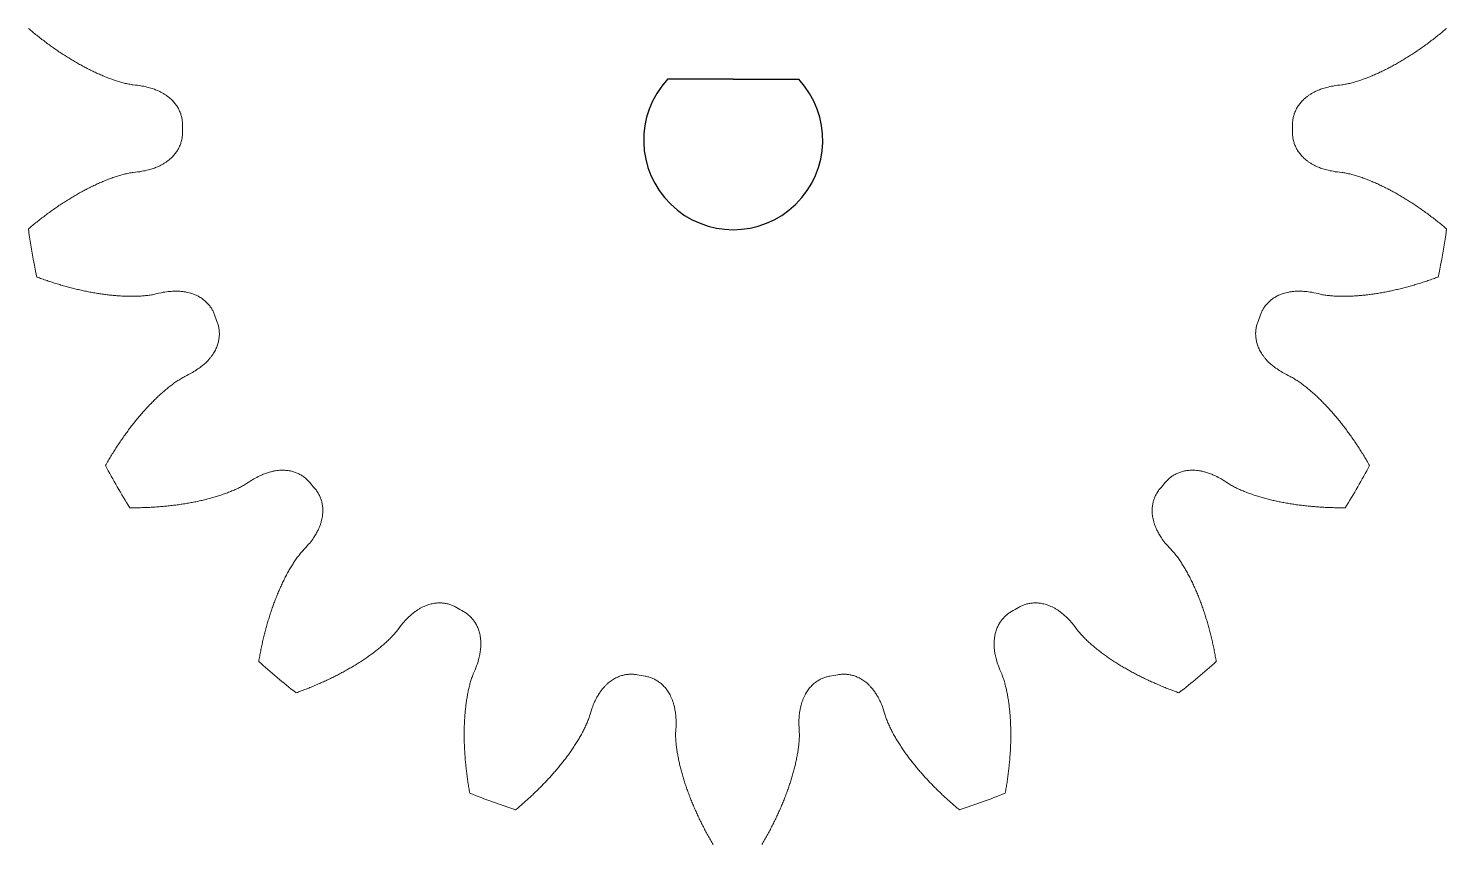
# Model space of a CAD drawing. Header units: millimetres. Extents: x -258 to 255, y -29 to 158.
# Drawn here: x 43.15 to 82.75, y 35.43 to 58.22 of the extents above; entities that cross this region are included whole.
import ezdxf

# ---------------------------------------------------------------- set-up
doc = ezdxf.new("R2010")
doc.units = ezdxf.units.MM
doc.linetypes.add('K5LT_BASIC', pattern=[0])
doc.layers.get('0').update_dxf_attribs({"lineweight": 25, "true_color": 0xffffff})
doc.layers.add('Системный слой', color=7, linetype='Continuous', true_color=0xffffff)

msp = doc.modelspace()

# ---------------------------------------------------------------- linework, layer by layer
for q in [(60.999, 56.797), (64.665, 56.797)]:
    msp.add_line((62.832, 56.797), q)
msp.add_arc((62.832, 55.097), 2.5, 137.1564, 42.8436)
at = {"layer": 'Системный слой', "color": 0, "linetype": 'K5LT_BASIC', "lineweight": 9}
for radius, start, end in [(15.5, 179.5903, 180.4097), (15.5, 359.5903, 0.4097), (20, 188.0472, 191.9528), (20, 348.0472, 351.9528), (15.5, 199.5903, 200.4097), (15.5, 339.5903, 340.4097), (20, 208.0472, 211.9528), (20, 328.0472, 331.9528), (15.5, 219.5903, 220.4097), (15.5, 319.5903, 320.4097), (15.5, 239.5903, 240.4097), (15.5, 299.5903, 300.4097), (20, 228.0472, 231.9528), (20, 308.0472, 311.9528), (15.5, 259.5903, 260.4097), (15.5, 279.5903, 280.4097), (20, 248.0472, 251.9528), (20, 288.0472, 291.9528)]:
    msp.add_arc((62.952, 55.417), radius, start, end, dxfattribs=at)
for points in [[(46.079, 56.641), (46.036, 56.646), (45.994, 56.653), (45.951, 56.661), (45.909, 56.669), (45.867, 56.679), (45.825, 56.69), (45.782, 56.7), (45.74, 56.712), (45.699, 56.724), (45.656, 56.737), (45.614, 56.75), (45.573, 56.764), (45.531, 56.778), (45.489, 56.793), (45.447, 56.808), (45.405, 56.823), (45.364, 56.839), (45.322, 56.856), (45.281, 56.872), (45.239, 56.889), (45.198, 56.907), (45.156, 56.925), (45.115, 56.943), (45.073, 56.962), (45.032, 56.981), (44.991, 57), (44.95, 57.02), (44.908, 57.04), (44.867, 57.06), (44.826, 57.081), (44.785, 57.102), (44.744, 57.123), (44.703, 57.145), (44.662, 57.167), (44.621, 57.189), (44.58, 57.212), (44.54, 57.235), (44.499, 57.258), (44.458, 57.282), (44.418, 57.305), (44.377, 57.329), (44.337, 57.354), (44.296, 57.379), (44.256, 57.404), (44.215, 57.429), (44.175, 57.455), (44.135, 57.481), (44.095, 57.507), (44.054, 57.533), (44.014, 57.56), (43.974, 57.587), (43.934, 57.614), (43.894, 57.642), (43.855, 57.67), (43.815, 57.698), (43.775, 57.726), (43.736, 57.755), (43.696, 57.784), (43.656, 57.813), (43.617, 57.843), (43.577, 57.873), (43.538, 57.903), (43.499, 57.933), (43.46, 57.963), (43.421, 57.994), (43.382, 58.025), (43.342, 58.057), (43.304, 58.088), (43.265, 58.12), (43.226, 58.152), (43.187, 58.185), (43.149, 58.217)], [(79.825, 56.641), (79.867, 56.646), (79.91, 56.653), (79.952, 56.661), (79.995, 56.669), (80.037, 56.679), (80.079, 56.69), (80.121, 56.7), (80.163, 56.712), (80.205, 56.724), (80.247, 56.737), (80.289, 56.75), (80.331, 56.764), (80.373, 56.778), (80.415, 56.793), (80.456, 56.808), (80.498, 56.823), (80.54, 56.839), (80.581, 56.856), (80.623, 56.872), (80.664, 56.889), (80.706, 56.907), (80.747, 56.925), (80.789, 56.943), (80.83, 56.962), (80.871, 56.981), (80.913, 57), (80.954, 57.02), (80.995, 57.04), (81.036, 57.06), (81.077, 57.081), (81.119, 57.102), (81.16, 57.123), (81.2, 57.145), (81.241, 57.167), (81.282, 57.189), (81.323, 57.212), (81.364, 57.235), (81.405, 57.258), (81.445, 57.282), (81.486, 57.305), (81.526, 57.329), (81.567, 57.354), (81.607, 57.379), (81.648, 57.404), (81.688, 57.429), (81.728, 57.455), (81.769, 57.481), (81.809, 57.507), (81.849, 57.533), (81.889, 57.56), (81.929, 57.587), (81.969, 57.614), (82.009, 57.642), (82.049, 57.67), (82.089, 57.698), (82.128, 57.726), (82.168, 57.755), (82.208, 57.784), (82.247, 57.813), (82.286, 57.843), (82.326, 57.873), (82.365, 57.903), (82.404, 57.933), (82.444, 57.963), (82.483, 57.994), (82.522, 58.025), (82.561, 58.057), (82.6, 58.088), (82.639, 58.12), (82.678, 58.152), (82.716, 58.185), (82.755, 58.217)], [(46.079, 56.641), (46.16, 56.634), (46.24, 56.623), (46.32, 56.608), (46.38, 56.597), (46.44, 56.585), (46.499, 56.569), (46.546, 56.556), (46.592, 56.542), (46.638, 56.527), (46.676, 56.513), (46.714, 56.499), (46.751, 56.483), (46.783, 56.469), (46.814, 56.455), (46.845, 56.439), (46.872, 56.425), (46.899, 56.411), (46.925, 56.395), (46.949, 56.381), (46.972, 56.366), (46.995, 56.351), (47.016, 56.336), (47.037, 56.321), (47.057, 56.306), (47.075, 56.291), (47.093, 56.276), (47.111, 56.261), (47.128, 56.246), (47.144, 56.231), (47.16, 56.215), (47.175, 56.2), (47.189, 56.185), (47.204, 56.169), (47.217, 56.154), (47.23, 56.139), (47.243, 56.123), (47.255, 56.107), (47.267, 56.092), (47.278, 56.076), (47.289, 56.06), (47.3, 56.044), (47.31, 56.028), (47.319, 56.012), (47.329, 55.996), (47.338, 55.98), (47.346, 55.964), (47.355, 55.947), (47.363, 55.931), (47.37, 55.915), (47.377, 55.898), (47.384, 55.882), (47.391, 55.865), (47.397, 55.849), (47.403, 55.832), (47.408, 55.816), (47.413, 55.799), (47.418, 55.782), (47.423, 55.765), (47.427, 55.749), (47.431, 55.732), (47.434, 55.715), (47.438, 55.698), (47.44, 55.681), (47.443, 55.664), (47.445, 55.647), (47.447, 55.63), (47.449, 55.613), (47.45, 55.596), (47.451, 55.579), (47.452, 55.562), (47.452, 55.545), (47.452, 55.528)], [(79.825, 56.641), (79.744, 56.634), (79.663, 56.623), (79.584, 56.608), (79.524, 56.597), (79.464, 56.585), (79.405, 56.569), (79.358, 56.556), (79.311, 56.542), (79.265, 56.527), (79.227, 56.513), (79.189, 56.499), (79.152, 56.483), (79.121, 56.469), (79.089, 56.455), (79.058, 56.439), (79.031, 56.425), (79.004, 56.411), (78.978, 56.395), (78.954, 56.381), (78.931, 56.366), (78.908, 56.351), (78.887, 56.336), (78.867, 56.321), (78.847, 56.306), (78.828, 56.291), (78.81, 56.276), (78.792, 56.261), (78.776, 56.246), (78.759, 56.231), (78.744, 56.215), (78.729, 56.2), (78.714, 56.185), (78.7, 56.169), (78.686, 56.154), (78.673, 56.139), (78.661, 56.123), (78.648, 56.107), (78.637, 56.092), (78.625, 56.076), (78.614, 56.06), (78.604, 56.044), (78.594, 56.028), (78.584, 56.012), (78.575, 55.996), (78.566, 55.98), (78.557, 55.964), (78.549, 55.947), (78.541, 55.931), (78.533, 55.915), (78.526, 55.898), (78.519, 55.882), (78.513, 55.865), (78.506, 55.849), (78.501, 55.832), (78.495, 55.816), (78.49, 55.799), (78.485, 55.782), (78.481, 55.765), (78.476, 55.749), (78.473, 55.732), (78.469, 55.715), (78.466, 55.698), (78.463, 55.681), (78.46, 55.664), (78.458, 55.647), (78.456, 55.63), (78.455, 55.613), (78.453, 55.596), (78.452, 55.579), (78.452, 55.562), (78.451, 55.545), (78.451, 55.528)], [(46.079, 54.194), (46.16, 54.201), (46.24, 54.212), (46.32, 54.227), (46.38, 54.238), (46.44, 54.25), (46.499, 54.266), (46.546, 54.279), (46.592, 54.292), (46.638, 54.308), (46.676, 54.322), (46.714, 54.336), (46.751, 54.352), (46.783, 54.365), (46.814, 54.38), (46.845, 54.396), (46.872, 54.41), (46.899, 54.424), (46.925, 54.44), (46.949, 54.454), (46.972, 54.469), (46.995, 54.484), (47.016, 54.499), (47.037, 54.513), (47.057, 54.529), (47.075, 54.543), (47.093, 54.559), (47.111, 54.574), (47.128, 54.589), (47.144, 54.604), (47.16, 54.62), (47.175, 54.635), (47.189, 54.65), (47.204, 54.666), (47.217, 54.681), (47.23, 54.696), (47.243, 54.712), (47.255, 54.728), (47.267, 54.743), (47.278, 54.759), (47.289, 54.775), (47.3, 54.791), (47.31, 54.807), (47.319, 54.823), (47.329, 54.839), (47.338, 54.855), (47.346, 54.871), (47.355, 54.888), (47.363, 54.904), (47.37, 54.92), (47.377, 54.937), (47.384, 54.953), (47.391, 54.97), (47.397, 54.986), (47.403, 55.003), (47.408, 55.019), (47.413, 55.036), (47.418, 55.053), (47.423, 55.07), (47.427, 55.086), (47.431, 55.103), (47.434, 55.12), (47.438, 55.137), (47.44, 55.154), (47.443, 55.171), (47.445, 55.188), (47.447, 55.205), (47.449, 55.222), (47.45, 55.239), (47.451, 55.256), (47.452, 55.273), (47.452, 55.29), (47.452, 55.307)], [(79.825, 54.194), (79.744, 54.201), (79.663, 54.212), (79.584, 54.227), (79.524, 54.238), (79.464, 54.25), (79.405, 54.266), (79.358, 54.279), (79.311, 54.292), (79.265, 54.308), (79.227, 54.322), (79.189, 54.336), (79.152, 54.352), (79.121, 54.365), (79.089, 54.38), (79.058, 54.396), (79.031, 54.41), (79.004, 54.424), (78.978, 54.44), (78.954, 54.454), (78.931, 54.469), (78.908, 54.484), (78.887, 54.499), (78.867, 54.513), (78.847, 54.529), (78.828, 54.543), (78.81, 54.559), (78.792, 54.574), (78.776, 54.589), (78.759, 54.604), (78.744, 54.62), (78.729, 54.635), (78.714, 54.65), (78.7, 54.666), (78.686, 54.681), (78.673, 54.696), (78.661, 54.712), (78.648, 54.728), (78.637, 54.743), (78.625, 54.759), (78.614, 54.775), (78.604, 54.791), (78.594, 54.807), (78.584, 54.823), (78.575, 54.839), (78.566, 54.855), (78.557, 54.871), (78.549, 54.888), (78.541, 54.904), (78.533, 54.92), (78.526, 54.937), (78.519, 54.953), (78.513, 54.97), (78.506, 54.986), (78.501, 55.003), (78.495, 55.019), (78.49, 55.036), (78.485, 55.053), (78.481, 55.07), (78.476, 55.086), (78.473, 55.103), (78.469, 55.12), (78.466, 55.137), (78.463, 55.154), (78.46, 55.171), (78.458, 55.188), (78.456, 55.205), (78.455, 55.222), (78.453, 55.239), (78.452, 55.256), (78.452, 55.273), (78.451, 55.29), (78.451, 55.307)], [(46.079, 54.194), (46.036, 54.189), (45.994, 54.182), (45.951, 54.174), (45.909, 54.166), (45.867, 54.156), (45.825, 54.145), (45.782, 54.135), (45.74, 54.123), (45.699, 54.111), (45.656, 54.098), (45.614, 54.085), (45.573, 54.071), (45.531, 54.057), (45.489, 54.042), (45.447, 54.027), (45.405, 54.012), (45.364, 53.996), (45.322, 53.979), (45.281, 53.963), (45.239, 53.946), (45.198, 53.928), (45.156, 53.91), (45.115, 53.892), (45.073, 53.873), (45.032, 53.854), (44.991, 53.835), (44.95, 53.815), (44.908, 53.795), (44.867, 53.775), (44.826, 53.754), (44.785, 53.733), (44.744, 53.712), (44.703, 53.69), (44.662, 53.668), (44.621, 53.646), (44.58, 53.623), (44.54, 53.6), (44.499, 53.577), (44.458, 53.553), (44.418, 53.53), (44.377, 53.505), (44.337, 53.481), (44.296, 53.456), (44.256, 53.431), (44.215, 53.406), (44.175, 53.38), (44.135, 53.354), (44.095, 53.328), (44.054, 53.302), (44.014, 53.275), (43.974, 53.248), (43.934, 53.221), (43.894, 53.193), (43.855, 53.165), (43.815, 53.137), (43.775, 53.108), (43.736, 53.08), (43.696, 53.051), (43.656, 53.022), (43.617, 52.992), (43.577, 52.962), (43.538, 52.932), (43.499, 52.902), (43.46, 52.871), (43.421, 52.841), (43.382, 52.81), (43.342, 52.778), (43.304, 52.747), (43.265, 52.715), (43.226, 52.683), (43.187, 52.65), (43.149, 52.618)], [(79.825, 54.194), (79.867, 54.189), (79.91, 54.182), (79.952, 54.174), (79.995, 54.166), (80.037, 54.156), (80.079, 54.145), (80.121, 54.135), (80.163, 54.123), (80.205, 54.111), (80.247, 54.098), (80.289, 54.085), (80.331, 54.071), (80.373, 54.057), (80.415, 54.042), (80.456, 54.027), (80.498, 54.012), (80.54, 53.996), (80.581, 53.979), (80.623, 53.963), (80.664, 53.946), (80.706, 53.928), (80.747, 53.91), (80.789, 53.892), (80.83, 53.873), (80.871, 53.854), (80.913, 53.835), (80.954, 53.815), (80.995, 53.795), (81.036, 53.775), (81.077, 53.754), (81.119, 53.733), (81.16, 53.712), (81.2, 53.69), (81.241, 53.668), (81.282, 53.646), (81.323, 53.623), (81.364, 53.6), (81.405, 53.577), (81.445, 53.553), (81.486, 53.53), (81.526, 53.505), (81.567, 53.481), (81.607, 53.456), (81.648, 53.431), (81.688, 53.406), (81.728, 53.38), (81.769, 53.354), (81.809, 53.328), (81.849, 53.302), (81.889, 53.275), (81.929, 53.248), (81.969, 53.221), (82.009, 53.193), (82.049, 53.165), (82.089, 53.137), (82.128, 53.108), (82.168, 53.08), (82.208, 53.051), (82.247, 53.022), (82.286, 52.992), (82.326, 52.962), (82.365, 52.932), (82.404, 52.902), (82.444, 52.871), (82.483, 52.841), (82.522, 52.81), (82.561, 52.778), (82.6, 52.747), (82.639, 52.715), (82.678, 52.683), (82.716, 52.65), (82.755, 52.618)], [(46.678, 50.796), (46.636, 50.786), (46.594, 50.778), (46.551, 50.771), (46.509, 50.765), (46.466, 50.76), (46.422, 50.755), (46.379, 50.751), (46.336, 50.747), (46.292, 50.745), (46.248, 50.742), (46.204, 50.74), (46.16, 50.739), (46.116, 50.738), (46.072, 50.737), (46.027, 50.737), (45.983, 50.737), (45.938, 50.738), (45.894, 50.739), (45.849, 50.741), (45.804, 50.743), (45.759, 50.745), (45.714, 50.747), (45.669, 50.75), (45.623, 50.754), (45.578, 50.757), (45.533, 50.761), (45.487, 50.766), (45.442, 50.771), (45.396, 50.776), (45.35, 50.781), (45.304, 50.787), (45.259, 50.793), (45.213, 50.799), (45.167, 50.806), (45.121, 50.813), (45.075, 50.82), (45.028, 50.828), (44.982, 50.836), (44.936, 50.844), (44.89, 50.852), (44.843, 50.861), (44.797, 50.87), (44.75, 50.88), (44.704, 50.889), (44.657, 50.9), (44.611, 50.91), (44.564, 50.92), (44.517, 50.931), (44.47, 50.942), (44.424, 50.954), (44.377, 50.966), (44.33, 50.978), (44.283, 50.99), (44.236, 51.003), (44.189, 51.015), (44.142, 51.028), (44.095, 51.042), (44.048, 51.055), (44.001, 51.069), (43.954, 51.084), (43.906, 51.098), (43.859, 51.113), (43.812, 51.128), (43.764, 51.143), (43.717, 51.159), (43.67, 51.175), (43.622, 51.191), (43.575, 51.207), (43.528, 51.224), (43.48, 51.241), (43.433, 51.258), (43.385, 51.275)], [(79.225, 50.796), (79.267, 50.786), (79.31, 50.778), (79.352, 50.771), (79.395, 50.765), (79.438, 50.76), (79.481, 50.755), (79.524, 50.751), (79.568, 50.747), (79.611, 50.745), (79.655, 50.742), (79.699, 50.74), (79.743, 50.739), (79.787, 50.738), (79.832, 50.737), (79.876, 50.737), (79.921, 50.737), (79.965, 50.738), (80.01, 50.739), (80.055, 50.741), (80.1, 50.743), (80.144, 50.745), (80.19, 50.747), (80.235, 50.75), (80.28, 50.754), (80.325, 50.757), (80.371, 50.761), (80.416, 50.766), (80.462, 50.771), (80.508, 50.776), (80.553, 50.781), (80.599, 50.787), (80.645, 50.793), (80.691, 50.799), (80.737, 50.806), (80.783, 50.813), (80.829, 50.82), (80.875, 50.828), (80.921, 50.836), (80.967, 50.844), (81.014, 50.852), (81.06, 50.861), (81.106, 50.87), (81.153, 50.88), (81.2, 50.889), (81.246, 50.9), (81.293, 50.91), (81.34, 50.92), (81.386, 50.931), (81.433, 50.942), (81.48, 50.954), (81.527, 50.966), (81.574, 50.978), (81.621, 50.99), (81.667, 51.003), (81.714, 51.015), (81.762, 51.028), (81.808, 51.042), (81.856, 51.055), (81.903, 51.069), (81.95, 51.084), (81.997, 51.098), (82.044, 51.113), (82.092, 51.128), (82.139, 51.143), (82.186, 51.159), (82.234, 51.175), (82.281, 51.191), (82.328, 51.207), (82.376, 51.224), (82.423, 51.241), (82.471, 51.258), (82.518, 51.275)], [(46.678, 50.796), (46.756, 50.817), (46.836, 50.834), (46.915, 50.848), (46.976, 50.858), (47.036, 50.867), (47.097, 50.872), (47.145, 50.876), (47.194, 50.879), (47.243, 50.88), (47.283, 50.881), (47.323, 50.88), (47.364, 50.878), (47.398, 50.876), (47.433, 50.873), (47.467, 50.869), (47.497, 50.865), (47.528, 50.86), (47.558, 50.855), (47.585, 50.85), (47.612, 50.844), (47.638, 50.837), (47.663, 50.831), (47.687, 50.824), (47.711, 50.816), (47.734, 50.809), (47.756, 50.801), (47.778, 50.792), (47.799, 50.784), (47.819, 50.775), (47.839, 50.766), (47.859, 50.757), (47.877, 50.748), (47.896, 50.738), (47.914, 50.728), (47.932, 50.718), (47.949, 50.707), (47.966, 50.697), (47.982, 50.686), (47.998, 50.675), (48.014, 50.664), (48.029, 50.653), (48.044, 50.641), (48.059, 50.63), (48.073, 50.618), (48.087, 50.605), (48.101, 50.593), (48.114, 50.581), (48.127, 50.568), (48.14, 50.556), (48.152, 50.543), (48.164, 50.529), (48.176, 50.516), (48.187, 50.503), (48.199, 50.489), (48.21, 50.475), (48.22, 50.461), (48.23, 50.447), (48.24, 50.433), (48.25, 50.419), (48.259, 50.404), (48.268, 50.39), (48.277, 50.375), (48.286, 50.36), (48.294, 50.345), (48.302, 50.33), (48.309, 50.315), (48.317, 50.299), (48.324, 50.284), (48.331, 50.268), (48.337, 50.252), (48.343, 50.236), (48.349, 50.22)], [(79.225, 50.796), (79.147, 50.817), (79.068, 50.834), (78.988, 50.848), (78.928, 50.858), (78.867, 50.867), (78.806, 50.872), (78.758, 50.876), (78.709, 50.879), (78.661, 50.88), (78.62, 50.881), (78.58, 50.88), (78.54, 50.878), (78.505, 50.876), (78.471, 50.873), (78.436, 50.869), (78.406, 50.865), (78.376, 50.86), (78.346, 50.855), (78.319, 50.85), (78.292, 50.844), (78.265, 50.837), (78.241, 50.831), (78.216, 50.824), (78.192, 50.816), (78.17, 50.809), (78.147, 50.801), (78.125, 50.792), (78.105, 50.784), (78.084, 50.775), (78.064, 50.766), (78.045, 50.757), (78.026, 50.748), (78.007, 50.738), (77.989, 50.728), (77.972, 50.718), (77.954, 50.707), (77.938, 50.697), (77.921, 50.686), (77.905, 50.675), (77.89, 50.664), (77.874, 50.653), (77.859, 50.641), (77.845, 50.63), (77.83, 50.618), (77.816, 50.605), (77.803, 50.593), (77.789, 50.581), (77.776, 50.568), (77.764, 50.556), (77.751, 50.543), (77.739, 50.529), (77.727, 50.516), (77.716, 50.503), (77.705, 50.489), (77.694, 50.475), (77.683, 50.461), (77.673, 50.447), (77.663, 50.433), (77.653, 50.419), (77.644, 50.404), (77.635, 50.39), (77.626, 50.375), (77.618, 50.36), (77.609, 50.345), (77.601, 50.33), (77.594, 50.315), (77.587, 50.299), (77.58, 50.284), (77.573, 50.268), (77.566, 50.252), (77.56, 50.236), (77.554, 50.22)], [(47.515, 48.497), (47.588, 48.531), (47.66, 48.569), (47.73, 48.61), (47.783, 48.641), (47.835, 48.673), (47.885, 48.708), (47.924, 48.736), (47.964, 48.765), (48.001, 48.796), (48.033, 48.821), (48.063, 48.848), (48.093, 48.875), (48.118, 48.899), (48.142, 48.923), (48.166, 48.949), (48.187, 48.971), (48.207, 48.994), (48.226, 49.018), (48.244, 49.039), (48.261, 49.061), (48.277, 49.083), (48.291, 49.104), (48.306, 49.125), (48.319, 49.146), (48.332, 49.166), (48.344, 49.186), (48.355, 49.207), (48.365, 49.227), (48.376, 49.246), (48.385, 49.267), (48.394, 49.286), (48.403, 49.305), (48.41, 49.325), (48.418, 49.344), (48.425, 49.363), (48.431, 49.382), (48.438, 49.401), (48.443, 49.419), (48.448, 49.438), (48.453, 49.457), (48.458, 49.475), (48.462, 49.494), (48.466, 49.512), (48.469, 49.531), (48.472, 49.549), (48.474, 49.567), (48.477, 49.585), (48.478, 49.603), (48.48, 49.621), (48.481, 49.639), (48.482, 49.657), (48.482, 49.674), (48.483, 49.692), (48.482, 49.71), (48.482, 49.727), (48.481, 49.745), (48.48, 49.762), (48.478, 49.779), (48.476, 49.797), (48.474, 49.814), (48.472, 49.831), (48.469, 49.848), (48.466, 49.865), (48.463, 49.881), (48.459, 49.898), (48.455, 49.915), (48.451, 49.931), (48.446, 49.948), (48.441, 49.964), (48.436, 49.98), (48.431, 49.996), (48.425, 50.012)], [(78.389, 48.497), (78.315, 48.531), (78.243, 48.569), (78.173, 48.61), (78.121, 48.641), (78.069, 48.673), (78.019, 48.708), (77.979, 48.736), (77.94, 48.765), (77.902, 48.796), (77.871, 48.821), (77.84, 48.848), (77.811, 48.875), (77.786, 48.899), (77.761, 48.923), (77.737, 48.949), (77.717, 48.971), (77.696, 48.994), (77.677, 49.018), (77.66, 49.039), (77.643, 49.061), (77.627, 49.083), (77.612, 49.104), (77.598, 49.125), (77.584, 49.146), (77.572, 49.166), (77.56, 49.186), (77.549, 49.207), (77.538, 49.227), (77.528, 49.246), (77.518, 49.267), (77.509, 49.286), (77.501, 49.305), (77.493, 49.325), (77.485, 49.344), (77.478, 49.363), (77.472, 49.382), (77.466, 49.401), (77.46, 49.419), (77.455, 49.438), (77.45, 49.457), (77.446, 49.475), (77.442, 49.494), (77.438, 49.512), (77.435, 49.531), (77.432, 49.549), (77.429, 49.567), (77.427, 49.585), (77.425, 49.603), (77.423, 49.621), (77.422, 49.639), (77.422, 49.657), (77.421, 49.674), (77.421, 49.692), (77.421, 49.71), (77.422, 49.727), (77.422, 49.745), (77.424, 49.762), (77.425, 49.779), (77.427, 49.797), (77.429, 49.814), (77.431, 49.831), (77.434, 49.848), (77.437, 49.865), (77.441, 49.881), (77.444, 49.898), (77.448, 49.915), (77.453, 49.931), (77.457, 49.948), (77.462, 49.964), (77.467, 49.98), (77.473, 49.996), (77.479, 50.012)], [(47.515, 48.497), (47.476, 48.478), (47.439, 48.457), (47.402, 48.435), (47.365, 48.412), (47.329, 48.389), (47.293, 48.364), (47.257, 48.34), (47.221, 48.314), (47.186, 48.288), (47.151, 48.262), (47.116, 48.235), (47.081, 48.208), (47.047, 48.181), (47.012, 48.153), (46.979, 48.124), (46.944, 48.095), (46.911, 48.066), (46.877, 48.036), (46.844, 48.007), (46.811, 47.976), (46.778, 47.946), (46.745, 47.915), (46.712, 47.883), (46.68, 47.852), (46.647, 47.82), (46.615, 47.787), (46.583, 47.755), (46.551, 47.722), (46.519, 47.689), (46.488, 47.655), (46.457, 47.621), (46.425, 47.587), (46.394, 47.553), (46.363, 47.518), (46.333, 47.483), (46.302, 47.448), (46.271, 47.413), (46.241, 47.377), (46.211, 47.341), (46.181, 47.304), (46.151, 47.268), (46.122, 47.231), (46.092, 47.194), (46.062, 47.157), (46.033, 47.119), (46.004, 47.081), (45.975, 47.043), (45.947, 47.005), (45.918, 46.966), (45.889, 46.927), (45.861, 46.888), (45.833, 46.849), (45.805, 46.809), (45.777, 46.769), (45.749, 46.729), (45.721, 46.689), (45.694, 46.648), (45.667, 46.608), (45.639, 46.567), (45.613, 46.526), (45.586, 46.484), (45.559, 46.442), (45.532, 46.4), (45.506, 46.358), (45.48, 46.316), (45.454, 46.273), (45.428, 46.231), (45.402, 46.188), (45.376, 46.144), (45.351, 46.101), (45.325, 46.057), (45.3, 46.013)], [(78.389, 48.497), (78.427, 48.478), (78.465, 48.457), (78.502, 48.435), (78.539, 48.412), (78.575, 48.389), (78.611, 48.364), (78.647, 48.34), (78.682, 48.314), (78.717, 48.288), (78.753, 48.262), (78.788, 48.235), (78.822, 48.208), (78.857, 48.181), (78.891, 48.153), (78.925, 48.124), (78.959, 48.095), (78.993, 48.066), (79.026, 48.036), (79.06, 48.007), (79.093, 47.976), (79.126, 47.946), (79.159, 47.915), (79.191, 47.883), (79.224, 47.852), (79.256, 47.82), (79.288, 47.787), (79.32, 47.755), (79.352, 47.722), (79.384, 47.689), (79.415, 47.655), (79.447, 47.621), (79.478, 47.587), (79.509, 47.553), (79.54, 47.518), (79.571, 47.483), (79.601, 47.448), (79.632, 47.413), (79.662, 47.377), (79.692, 47.341), (79.722, 47.304), (79.752, 47.268), (79.782, 47.231), (79.812, 47.194), (79.841, 47.157), (79.87, 47.119), (79.899, 47.081), (79.928, 47.043), (79.957, 47.005), (79.986, 46.966), (80.014, 46.927), (80.042, 46.888), (80.071, 46.849), (80.099, 46.809), (80.127, 46.769), (80.155, 46.729), (80.182, 46.689), (80.209, 46.648), (80.237, 46.608), (80.264, 46.567), (80.291, 46.526), (80.318, 46.484), (80.345, 46.442), (80.371, 46.4), (80.397, 46.358), (80.424, 46.316), (80.45, 46.273), (80.476, 46.231), (80.502, 46.188), (80.527, 46.144), (80.553, 46.101), (80.578, 46.057), (80.603, 46.013)], [(49.24, 45.509), (49.307, 45.555), (49.375, 45.599), (49.445, 45.639), (49.498, 45.669), (49.553, 45.698), (49.608, 45.724), (49.652, 45.744), (49.697, 45.764), (49.742, 45.781), (49.78, 45.795), (49.818, 45.808), (49.856, 45.82), (49.889, 45.83), (49.923, 45.839), (49.957, 45.847), (49.986, 45.854), (50.016, 45.86), (50.047, 45.865), (50.074, 45.869), (50.101, 45.873), (50.128, 45.876), (50.154, 45.878), (50.179, 45.88), (50.204, 45.881), (50.228, 45.882), (50.251, 45.882), (50.275, 45.881), (50.297, 45.881), (50.319, 45.88), (50.342, 45.878), (50.363, 45.876), (50.384, 45.874), (50.405, 45.871), (50.425, 45.868), (50.445, 45.864), (50.465, 45.86), (50.484, 45.856), (50.503, 45.852), (50.522, 45.847), (50.54, 45.842), (50.559, 45.836), (50.577, 45.831), (50.595, 45.825), (50.612, 45.818), (50.629, 45.812), (50.646, 45.805), (50.663, 45.798), (50.68, 45.79), (50.696, 45.783), (50.712, 45.775), (50.728, 45.766), (50.743, 45.758), (50.759, 45.749), (50.774, 45.74), (50.789, 45.731), (50.804, 45.722), (50.818, 45.712), (50.832, 45.702), (50.846, 45.692), (50.86, 45.681), (50.874, 45.671), (50.887, 45.66), (50.9, 45.649), (50.913, 45.638), (50.925, 45.626), (50.938, 45.614), (50.95, 45.602), (50.962, 45.59), (50.973, 45.578), (50.985, 45.565), (50.996, 45.553), (51.007, 45.539)], [(76.663, 45.509), (76.597, 45.555), (76.528, 45.599), (76.458, 45.639), (76.405, 45.669), (76.351, 45.698), (76.296, 45.724), (76.252, 45.744), (76.207, 45.764), (76.162, 45.781), (76.124, 45.795), (76.086, 45.808), (76.047, 45.82), (76.014, 45.83), (75.981, 45.839), (75.947, 45.847), (75.917, 45.854), (75.887, 45.86), (75.857, 45.865), (75.83, 45.869), (75.802, 45.873), (75.775, 45.876), (75.75, 45.878), (75.724, 45.88), (75.699, 45.881), (75.676, 45.882), (75.652, 45.882), (75.628, 45.881), (75.606, 45.881), (75.584, 45.88), (75.562, 45.878), (75.541, 45.876), (75.52, 45.874), (75.499, 45.871), (75.479, 45.868), (75.459, 45.864), (75.439, 45.86), (75.419, 45.856), (75.4, 45.852), (75.381, 45.847), (75.363, 45.842), (75.345, 45.836), (75.327, 45.831), (75.309, 45.825), (75.291, 45.818), (75.274, 45.812), (75.257, 45.805), (75.24, 45.798), (75.224, 45.79), (75.207, 45.783), (75.191, 45.775), (75.176, 45.766), (75.16, 45.758), (75.145, 45.749), (75.129, 45.74), (75.115, 45.731), (75.1, 45.722), (75.085, 45.712), (75.071, 45.702), (75.057, 45.692), (75.043, 45.681), (75.03, 45.671), (75.017, 45.66), (75.004, 45.649), (74.991, 45.638), (74.978, 45.626), (74.966, 45.614), (74.953, 45.602), (74.941, 45.59), (74.93, 45.578), (74.918, 45.565), (74.907, 45.553), (74.896, 45.539)], [(49.24, 45.509), (49.204, 45.485), (49.167, 45.463), (49.13, 45.442), (49.092, 45.421), (49.053, 45.402), (49.014, 45.383), (48.975, 45.364), (48.935, 45.346), (48.895, 45.328), (48.855, 45.311), (48.814, 45.294), (48.773, 45.278), (48.732, 45.262), (48.69, 45.246), (48.649, 45.231), (48.607, 45.216), (48.565, 45.201), (48.522, 45.187), (48.48, 45.173), (48.437, 45.16), (48.394, 45.146), (48.351, 45.133), (48.307, 45.121), (48.263, 45.109), (48.22, 45.096), (48.176, 45.085), (48.131, 45.073), (48.087, 45.062), (48.042, 45.051), (47.998, 45.041), (47.952, 45.03), (47.907, 45.02), (47.862, 45.011), (47.817, 45.001), (47.771, 44.992), (47.725, 44.983), (47.679, 44.974), (47.633, 44.966), (47.587, 44.958), (47.54, 44.95), (47.494, 44.943), (47.447, 44.935), (47.4, 44.928), (47.353, 44.921), (47.306, 44.915), (47.258, 44.909), (47.211, 44.903), (47.163, 44.897), (47.116, 44.891), (47.068, 44.886), (47.02, 44.881), (46.971, 44.876), (46.923, 44.872), (46.875, 44.868), (46.826, 44.864), (46.777, 44.86), (46.729, 44.856), (46.68, 44.853), (46.631, 44.85), (46.581, 44.847), (46.532, 44.845), (46.483, 44.842), (46.433, 44.84), (46.383, 44.839), (46.334, 44.837), (46.284, 44.836), (46.234, 44.835), (46.184, 44.834), (46.133, 44.833), (46.083, 44.833), (46.032, 44.833), (45.982, 44.833)], [(50.812, 43.635), (50.87, 43.692), (50.925, 43.752), (50.976, 43.814), (51.015, 43.861), (51.053, 43.91), (51.088, 43.96), (51.116, 43.999), (51.143, 44.04), (51.168, 44.082), (51.188, 44.116), (51.208, 44.152), (51.226, 44.188), (51.242, 44.218), (51.257, 44.25), (51.27, 44.282), (51.282, 44.31), (51.293, 44.338), (51.303, 44.367), (51.312, 44.393), (51.321, 44.419), (51.328, 44.446), (51.335, 44.47), (51.341, 44.495), (51.346, 44.52), (51.351, 44.543), (51.356, 44.566), (51.359, 44.589), (51.363, 44.611), (51.365, 44.633), (51.367, 44.655), (51.369, 44.677), (51.37, 44.698), (51.371, 44.719), (51.372, 44.739), (51.372, 44.759), (51.371, 44.78), (51.371, 44.799), (51.37, 44.819), (51.368, 44.839), (51.366, 44.858), (51.364, 44.877), (51.362, 44.895), (51.359, 44.914), (51.356, 44.932), (51.352, 44.95), (51.348, 44.968), (51.344, 44.986), (51.34, 45.004), (51.335, 45.021), (51.33, 45.038), (51.325, 45.055), (51.319, 45.072), (51.313, 45.089), (51.307, 45.105), (51.301, 45.121), (51.294, 45.138), (51.287, 45.153), (51.279, 45.169), (51.272, 45.185), (51.264, 45.2), (51.256, 45.215), (51.248, 45.23), (51.239, 45.245), (51.23, 45.26), (51.221, 45.274), (51.211, 45.288), (51.202, 45.302), (51.192, 45.316), (51.182, 45.33), (51.171, 45.343), (51.161, 45.357), (51.15, 45.37)], [(75.091, 43.635), (75.033, 43.692), (74.979, 43.752), (74.927, 43.814), (74.888, 43.861), (74.85, 43.91), (74.815, 43.96), (74.788, 43.999), (74.761, 44.04), (74.736, 44.082), (74.715, 44.116), (74.695, 44.152), (74.677, 44.188), (74.662, 44.218), (74.647, 44.25), (74.633, 44.282), (74.621, 44.31), (74.61, 44.338), (74.6, 44.367), (74.591, 44.393), (74.583, 44.419), (74.575, 44.446), (74.568, 44.47), (74.562, 44.495), (74.557, 44.52), (74.552, 44.543), (74.548, 44.566), (74.544, 44.589), (74.541, 44.611), (74.538, 44.633), (74.536, 44.655), (74.534, 44.677), (74.533, 44.698), (74.532, 44.719), (74.532, 44.739), (74.532, 44.759), (74.532, 44.78), (74.533, 44.799), (74.534, 44.819), (74.535, 44.839), (74.537, 44.858), (74.539, 44.877), (74.542, 44.895), (74.545, 44.914), (74.548, 44.932), (74.551, 44.95), (74.555, 44.968), (74.559, 44.986), (74.564, 45.004), (74.568, 45.021), (74.573, 45.038), (74.579, 45.055), (74.584, 45.072), (74.59, 45.089), (74.597, 45.105), (74.603, 45.121), (74.61, 45.138), (74.617, 45.153), (74.624, 45.169), (74.632, 45.185), (74.64, 45.2), (74.647, 45.215), (74.656, 45.23), (74.665, 45.245), (74.673, 45.26), (74.683, 45.274), (74.692, 45.288), (74.702, 45.302), (74.712, 45.316), (74.722, 45.33), (74.732, 45.343), (74.743, 45.357), (74.754, 45.37)], [(76.663, 45.509), (76.7, 45.485), (76.736, 45.463), (76.774, 45.442), (76.812, 45.421), (76.851, 45.402), (76.889, 45.383), (76.929, 45.364), (76.969, 45.346), (77.009, 45.328), (77.049, 45.311), (77.089, 45.294), (77.13, 45.278), (77.171, 45.262), (77.213, 45.246), (77.255, 45.231), (77.297, 45.216), (77.339, 45.201), (77.381, 45.187), (77.424, 45.173), (77.467, 45.16), (77.51, 45.146), (77.553, 45.133), (77.596, 45.121), (77.64, 45.109), (77.684, 45.096), (77.728, 45.085), (77.772, 45.073), (77.817, 45.062), (77.861, 45.051), (77.906, 45.041), (77.951, 45.03), (77.996, 45.02), (78.041, 45.011), (78.087, 45.001), (78.133, 44.992), (78.178, 44.983), (78.224, 44.974), (78.27, 44.966), (78.317, 44.958), (78.363, 44.95), (78.41, 44.943), (78.456, 44.935), (78.503, 44.928), (78.551, 44.921), (78.598, 44.915), (78.645, 44.909), (78.693, 44.903), (78.74, 44.897), (78.788, 44.891), (78.836, 44.886), (78.884, 44.881), (78.932, 44.876), (78.98, 44.872), (79.029, 44.868), (79.077, 44.864), (79.126, 44.86), (79.175, 44.856), (79.224, 44.853), (79.273, 44.85), (79.322, 44.847), (79.371, 44.845), (79.421, 44.842), (79.47, 44.84), (79.52, 44.839), (79.57, 44.837), (79.62, 44.836), (79.67, 44.835), (79.72, 44.834), (79.77, 44.833), (79.82, 44.833), (79.871, 44.833), (79.921, 44.833)], [(50.812, 43.635), (50.783, 43.603), (50.755, 43.571), (50.728, 43.537), (50.701, 43.504), (50.675, 43.469), (50.649, 43.434), (50.624, 43.399), (50.599, 43.362), (50.575, 43.326), (50.551, 43.29), (50.527, 43.252), (50.504, 43.215), (50.481, 43.177), (50.458, 43.139), (50.436, 43.101), (50.414, 43.062), (50.392, 43.023), (50.371, 42.984), (50.35, 42.944), (50.329, 42.904), (50.309, 42.864), (50.288, 42.824), (50.268, 42.783), (50.249, 42.743), (50.229, 42.701), (50.21, 42.66), (50.191, 42.618), (50.172, 42.577), (50.154, 42.535), (50.136, 42.492), (50.118, 42.45), (50.1, 42.407), (50.083, 42.364), (50.065, 42.321), (50.048, 42.278), (50.032, 42.234), (50.015, 42.19), (49.999, 42.146), (49.983, 42.102), (49.967, 42.058), (49.952, 42.013), (49.937, 41.968), (49.921, 41.923), (49.906, 41.878), (49.892, 41.833), (49.877, 41.787), (49.863, 41.742), (49.849, 41.696), (49.836, 41.65), (49.822, 41.603), (49.809, 41.557), (49.796, 41.51), (49.783, 41.464), (49.77, 41.417), (49.758, 41.37), (49.746, 41.322), (49.734, 41.275), (49.722, 41.227), (49.711, 41.179), (49.699, 41.131), (49.688, 41.083), (49.677, 41.035), (49.667, 40.987), (49.656, 40.938), (49.646, 40.889), (49.636, 40.84), (49.627, 40.791), (49.617, 40.742), (49.608, 40.693), (49.599, 40.643), (49.59, 40.593), (49.581, 40.544)], [(75.091, 43.635), (75.12, 43.603), (75.148, 43.571), (75.176, 43.537), (75.203, 43.504), (75.229, 43.469), (75.254, 43.434), (75.28, 43.399), (75.304, 43.362), (75.328, 43.326), (75.353, 43.29), (75.376, 43.252), (75.399, 43.215), (75.422, 43.177), (75.445, 43.139), (75.467, 43.101), (75.489, 43.062), (75.511, 43.023), (75.532, 42.984), (75.554, 42.944), (75.574, 42.904), (75.595, 42.864), (75.615, 42.824), (75.635, 42.783), (75.655, 42.743), (75.674, 42.701), (75.693, 42.66), (75.712, 42.618), (75.731, 42.577), (75.75, 42.535), (75.768, 42.492), (75.786, 42.45), (75.803, 42.407), (75.821, 42.364), (75.838, 42.321), (75.855, 42.278), (75.872, 42.234), (75.888, 42.19), (75.904, 42.146), (75.92, 42.102), (75.936, 42.058), (75.952, 42.013), (75.967, 41.968), (75.982, 41.923), (75.997, 41.878), (76.011, 41.833), (76.026, 41.787), (76.04, 41.742), (76.054, 41.696), (76.068, 41.65), (76.081, 41.603), (76.095, 41.557), (76.108, 41.51), (76.121, 41.464), (76.133, 41.417), (76.146, 41.37), (76.158, 41.322), (76.169, 41.275), (76.181, 41.227), (76.193, 41.179), (76.204, 41.131), (76.215, 41.083), (76.226, 41.035), (76.236, 40.987), (76.247, 40.938), (76.257, 40.889), (76.267, 40.84), (76.277, 40.791), (76.286, 40.742), (76.295, 40.693), (76.305, 40.643), (76.314, 40.593), (76.322, 40.544)], [(53.456, 41.417), (53.502, 41.483), (53.552, 41.547), (53.604, 41.609), (53.644, 41.656), (53.685, 41.701), (53.728, 41.744), (53.762, 41.779), (53.798, 41.812), (53.834, 41.844), (53.865, 41.87), (53.896, 41.896), (53.929, 41.92), (53.956, 41.941), (53.985, 41.961), (54.014, 41.98), (54.039, 41.996), (54.065, 42.012), (54.092, 42.027), (54.116, 42.041), (54.14, 42.053), (54.165, 42.065), (54.188, 42.076), (54.211, 42.087), (54.235, 42.096), (54.257, 42.105), (54.279, 42.113), (54.301, 42.121), (54.322, 42.128), (54.343, 42.134), (54.365, 42.14), (54.385, 42.146), (54.406, 42.151), (54.427, 42.155), (54.446, 42.159), (54.466, 42.163), (54.487, 42.166), (54.506, 42.169), (54.525, 42.171), (54.545, 42.173), (54.564, 42.174), (54.583, 42.176), (54.602, 42.176), (54.621, 42.177), (54.639, 42.177), (54.658, 42.176), (54.676, 42.176), (54.694, 42.175), (54.712, 42.174), (54.73, 42.172), (54.748, 42.17), (54.766, 42.168), (54.783, 42.165), (54.801, 42.162), (54.818, 42.159), (54.835, 42.155), (54.852, 42.152), (54.869, 42.147), (54.886, 42.143), (54.903, 42.138), (54.919, 42.133), (54.935, 42.128), (54.952, 42.122), (54.968, 42.116), (54.984, 42.11), (55, 42.103), (55.015, 42.096), (55.031, 42.09), (55.046, 42.082), (55.061, 42.074), (55.076, 42.067), (55.091, 42.058), (55.106, 42.05)], [(72.447, 41.417), (72.401, 41.483), (72.352, 41.547), (72.299, 41.609), (72.26, 41.656), (72.218, 41.701), (72.175, 41.744), (72.141, 41.779), (72.106, 41.812), (72.069, 41.844), (72.038, 41.87), (72.007, 41.896), (71.975, 41.92), (71.947, 41.941), (71.919, 41.961), (71.89, 41.98), (71.864, 41.996), (71.838, 42.012), (71.811, 42.027), (71.787, 42.041), (71.763, 42.053), (71.738, 42.065), (71.715, 42.076), (71.692, 42.087), (71.669, 42.096), (71.647, 42.105), (71.625, 42.113), (71.602, 42.121), (71.581, 42.128), (71.56, 42.134), (71.539, 42.14), (71.518, 42.146), (71.498, 42.151), (71.477, 42.155), (71.457, 42.159), (71.437, 42.163), (71.417, 42.166), (71.397, 42.169), (71.378, 42.171), (71.358, 42.173), (71.339, 42.174), (71.32, 42.176), (71.301, 42.176), (71.283, 42.177), (71.264, 42.177), (71.246, 42.176), (71.227, 42.176), (71.209, 42.175), (71.191, 42.174), (71.173, 42.172), (71.155, 42.17), (71.138, 42.168), (71.12, 42.165), (71.103, 42.162), (71.085, 42.159), (71.068, 42.155), (71.051, 42.152), (71.034, 42.147), (71.017, 42.143), (71.001, 42.138), (70.984, 42.133), (70.968, 42.128), (70.952, 42.122), (70.936, 42.116), (70.92, 42.11), (70.904, 42.103), (70.888, 42.096), (70.873, 42.09), (70.857, 42.082), (70.842, 42.074), (70.827, 42.067), (70.812, 42.058), (70.797, 42.05)], [(55.574, 40.193), (55.609, 40.267), (55.64, 40.342), (55.667, 40.418), (55.688, 40.476), (55.706, 40.534), (55.722, 40.593), (55.735, 40.64), (55.746, 40.687), (55.755, 40.735), (55.763, 40.775), (55.769, 40.814), (55.774, 40.854), (55.778, 40.889), (55.781, 40.923), (55.783, 40.958), (55.785, 40.988), (55.786, 41.019), (55.785, 41.05), (55.785, 41.077), (55.784, 41.105), (55.782, 41.132), (55.78, 41.157), (55.777, 41.183), (55.774, 41.208), (55.77, 41.231), (55.766, 41.254), (55.762, 41.277), (55.757, 41.299), (55.752, 41.321), (55.747, 41.342), (55.741, 41.363), (55.735, 41.383), (55.729, 41.403), (55.722, 41.423), (55.715, 41.442), (55.708, 41.461), (55.701, 41.479), (55.693, 41.497), (55.685, 41.515), (55.677, 41.532), (55.668, 41.549), (55.659, 41.566), (55.651, 41.582), (55.641, 41.598), (55.632, 41.614), (55.622, 41.63), (55.612, 41.645), (55.602, 41.66), (55.592, 41.675), (55.581, 41.689), (55.57, 41.703), (55.559, 41.717), (55.548, 41.731), (55.536, 41.744), (55.525, 41.757), (55.513, 41.77), (55.501, 41.783), (55.489, 41.795), (55.476, 41.807), (55.463, 41.819), (55.451, 41.83), (55.438, 41.842), (55.424, 41.852), (55.411, 41.863), (55.397, 41.874), (55.384, 41.884), (55.37, 41.894), (55.356, 41.903), (55.342, 41.913), (55.327, 41.922), (55.313, 41.931), (55.298, 41.939)], [(70.329, 40.193), (70.294, 40.267), (70.264, 40.342), (70.236, 40.418), (70.216, 40.476), (70.197, 40.534), (70.181, 40.593), (70.168, 40.64), (70.157, 40.687), (70.148, 40.735), (70.14, 40.775), (70.134, 40.814), (70.129, 40.854), (70.125, 40.889), (70.122, 40.923), (70.12, 40.958), (70.119, 40.988), (70.118, 41.019), (70.118, 41.05), (70.119, 41.077), (70.12, 41.105), (70.122, 41.132), (70.124, 41.157), (70.126, 41.183), (70.13, 41.208), (70.133, 41.231), (70.137, 41.254), (70.142, 41.277), (70.146, 41.299), (70.151, 41.321), (70.157, 41.342), (70.162, 41.363), (70.168, 41.383), (70.175, 41.403), (70.181, 41.423), (70.188, 41.442), (70.195, 41.461), (70.203, 41.479), (70.21, 41.497), (70.219, 41.515), (70.227, 41.532), (70.235, 41.549), (70.244, 41.566), (70.253, 41.582), (70.262, 41.598), (70.272, 41.614), (70.281, 41.63), (70.291, 41.645), (70.302, 41.66), (70.312, 41.675), (70.322, 41.689), (70.333, 41.703), (70.344, 41.717), (70.356, 41.731), (70.367, 41.744), (70.379, 41.757), (70.391, 41.77), (70.403, 41.783), (70.415, 41.795), (70.427, 41.807), (70.44, 41.819), (70.453, 41.83), (70.466, 41.842), (70.479, 41.852), (70.492, 41.863), (70.506, 41.874), (70.52, 41.884), (70.534, 41.894), (70.548, 41.903), (70.562, 41.913), (70.576, 41.922), (70.591, 41.931), (70.606, 41.939)], [(53.456, 41.417), (53.43, 41.382), (53.403, 41.349), (53.375, 41.316), (53.346, 41.284), (53.317, 41.252), (53.286, 41.221), (53.256, 41.19), (53.225, 41.159), (53.193, 41.129), (53.161, 41.099), (53.129, 41.069), (53.096, 41.04), (53.063, 41.011), (53.029, 40.982), (52.995, 40.953), (52.961, 40.925), (52.926, 40.897), (52.892, 40.869), (52.856, 40.841), (52.821, 40.814), (52.785, 40.787), (52.749, 40.76), (52.712, 40.733), (52.675, 40.707), (52.638, 40.68), (52.601, 40.654), (52.563, 40.628), (52.525, 40.602), (52.487, 40.577), (52.448, 40.552), (52.41, 40.527), (52.371, 40.502), (52.331, 40.477), (52.292, 40.453), (52.252, 40.429), (52.212, 40.405), (52.172, 40.381), (52.131, 40.357), (52.091, 40.334), (52.05, 40.31), (52.008, 40.287), (51.967, 40.265), (51.925, 40.242), (51.883, 40.219), (51.841, 40.197), (51.799, 40.175), (51.756, 40.153), (51.714, 40.131), (51.671, 40.11), (51.627, 40.088), (51.584, 40.068), (51.54, 40.046), (51.497, 40.026), (51.453, 40.005), (51.408, 39.985), (51.364, 39.965), (51.319, 39.945), (51.274, 39.925), (51.229, 39.905), (51.184, 39.886), (51.138, 39.866), (51.093, 39.847), (51.047, 39.829), (51.001, 39.81), (50.955, 39.791), (50.908, 39.773), (50.861, 39.755), (50.815, 39.737), (50.768, 39.719), (50.72, 39.702), (50.673, 39.684), (50.626, 39.667)], [(72.447, 41.417), (72.473, 41.382), (72.5, 41.349), (72.529, 41.316), (72.557, 41.284), (72.587, 41.252), (72.617, 41.221), (72.647, 41.19), (72.679, 41.159), (72.71, 41.129), (72.742, 41.099), (72.774, 41.069), (72.807, 41.04), (72.84, 41.011), (72.874, 40.982), (72.908, 40.953), (72.942, 40.925), (72.977, 40.897), (73.012, 40.869), (73.047, 40.841), (73.083, 40.814), (73.119, 40.787), (73.155, 40.76), (73.191, 40.733), (73.228, 40.707), (73.265, 40.68), (73.303, 40.654), (73.34, 40.628), (73.378, 40.602), (73.417, 40.577), (73.455, 40.552), (73.494, 40.527), (73.533, 40.502), (73.572, 40.477), (73.612, 40.453), (73.651, 40.429), (73.691, 40.405), (73.732, 40.381), (73.772, 40.357), (73.813, 40.334), (73.854, 40.31), (73.895, 40.287), (73.936, 40.265), (73.978, 40.242), (74.02, 40.219), (74.062, 40.197), (74.104, 40.175), (74.147, 40.153), (74.19, 40.131), (74.233, 40.11), (74.276, 40.088), (74.319, 40.068), (74.363, 40.046), (74.407, 40.026), (74.451, 40.005), (74.495, 39.985), (74.54, 39.965), (74.584, 39.945), (74.629, 39.925), (74.674, 39.905), (74.719, 39.886), (74.765, 39.866), (74.811, 39.847), (74.857, 39.829), (74.903, 39.81), (74.949, 39.791), (74.995, 39.773), (75.042, 39.755), (75.089, 39.737), (75.136, 39.719), (75.183, 39.702), (75.23, 39.684), (75.278, 39.667)], [(55.574, 40.193), (55.558, 40.154), (55.542, 40.114), (55.528, 40.073), (55.514, 40.032), (55.502, 39.991), (55.49, 39.949), (55.478, 39.907), (55.467, 39.865), (55.457, 39.822), (55.447, 39.78), (55.437, 39.737), (55.428, 39.694), (55.419, 39.65), (55.411, 39.607), (55.404, 39.563), (55.396, 39.519), (55.389, 39.475), (55.383, 39.431), (55.376, 39.386), (55.37, 39.342), (55.365, 39.297), (55.359, 39.252), (55.354, 39.207), (55.35, 39.162), (55.346, 39.117), (55.342, 39.071), (55.338, 39.026), (55.335, 38.98), (55.332, 38.934), (55.329, 38.889), (55.327, 38.842), (55.325, 38.796), (55.323, 38.75), (55.322, 38.703), (55.321, 38.657), (55.32, 38.61), (55.319, 38.563), (55.319, 38.517), (55.319, 38.47), (55.32, 38.422), (55.32, 38.375), (55.321, 38.328), (55.322, 38.281), (55.324, 38.233), (55.326, 38.186), (55.328, 38.138), (55.33, 38.09), (55.333, 38.042), (55.335, 37.994), (55.339, 37.946), (55.342, 37.898), (55.346, 37.849), (55.35, 37.801), (55.354, 37.753), (55.358, 37.704), (55.363, 37.656), (55.368, 37.607), (55.373, 37.558), (55.379, 37.509), (55.385, 37.46), (55.391, 37.411), (55.397, 37.362), (55.404, 37.313), (55.411, 37.264), (55.418, 37.215), (55.425, 37.165), (55.433, 37.116), (55.441, 37.066), (55.449, 37.017), (55.457, 36.967), (55.466, 36.917), (55.475, 36.868)], [(58.817, 39.013), (58.838, 39.092), (58.863, 39.169), (58.891, 39.245), (58.912, 39.302), (58.935, 39.359), (58.961, 39.414), (58.981, 39.458), (59.003, 39.502), (59.027, 39.544), (59.046, 39.579), (59.067, 39.614), (59.089, 39.648), (59.108, 39.677), (59.128, 39.705), (59.149, 39.733), (59.167, 39.757), (59.186, 39.781), (59.206, 39.804), (59.224, 39.825), (59.243, 39.846), (59.262, 39.865), (59.28, 39.883), (59.298, 39.901), (59.317, 39.918), (59.334, 39.934), (59.352, 39.949), (59.37, 39.964), (59.388, 39.978), (59.406, 39.991), (59.424, 40.004), (59.441, 40.016), (59.459, 40.028), (59.477, 40.039), (59.494, 40.05), (59.512, 40.06), (59.529, 40.07), (59.547, 40.079), (59.564, 40.088), (59.582, 40.096), (59.599, 40.104), (59.617, 40.112), (59.634, 40.119), (59.652, 40.126), (59.669, 40.132), (59.687, 40.138), (59.704, 40.144), (59.721, 40.149), (59.739, 40.154), (59.756, 40.159), (59.774, 40.163), (59.791, 40.167), (59.809, 40.171), (59.826, 40.174), (59.843, 40.177), (59.861, 40.179), (59.878, 40.181), (59.895, 40.183), (59.913, 40.185), (59.93, 40.186), (59.947, 40.187), (59.964, 40.188), (59.981, 40.188), (59.999, 40.188), (60.016, 40.187), (60.033, 40.187), (60.05, 40.185), (60.067, 40.184), (60.084, 40.183), (60.101, 40.18), (60.118, 40.178), (60.134, 40.176), (60.151, 40.173)], [(61.226, 38.588), (61.234, 38.669), (61.237, 38.75), (61.236, 38.831), (61.236, 38.892), (61.234, 38.954), (61.229, 39.014), (61.224, 39.063), (61.219, 39.111), (61.211, 39.159), (61.205, 39.199), (61.197, 39.239), (61.188, 39.278), (61.18, 39.312), (61.171, 39.345), (61.161, 39.378), (61.152, 39.407), (61.142, 39.436), (61.132, 39.465), (61.122, 39.491), (61.111, 39.516), (61.1, 39.541), (61.089, 39.564), (61.078, 39.587), (61.067, 39.61), (61.055, 39.63), (61.044, 39.651), (61.032, 39.671), (61.02, 39.69), (61.008, 39.709), (60.995, 39.727), (60.983, 39.744), (60.971, 39.761), (60.957, 39.778), (60.945, 39.794), (60.932, 39.81), (60.918, 39.825), (60.905, 39.839), (60.892, 39.854), (60.878, 39.868), (60.865, 39.881), (60.851, 39.894), (60.837, 39.907), (60.823, 39.919), (60.809, 39.931), (60.794, 39.943), (60.78, 39.954), (60.765, 39.965), (60.75, 39.976), (60.736, 39.986), (60.721, 39.996), (60.706, 40.006), (60.691, 40.015), (60.675, 40.024), (60.66, 40.033), (60.645, 40.041), (60.629, 40.049), (60.613, 40.057), (60.598, 40.064), (60.582, 40.071), (60.566, 40.078), (60.55, 40.084), (60.534, 40.09), (60.518, 40.096), (60.502, 40.102), (60.485, 40.107), (60.469, 40.111), (60.453, 40.116), (60.436, 40.12), (60.419, 40.124), (60.403, 40.128), (60.386, 40.131), (60.369, 40.134)], [(64.677, 38.588), (64.67, 38.669), (64.667, 38.75), (64.667, 38.831), (64.667, 38.892), (64.67, 38.954), (64.675, 39.014), (64.679, 39.063), (64.685, 39.111), (64.692, 39.159), (64.699, 39.199), (64.706, 39.239), (64.716, 39.278), (64.723, 39.312), (64.732, 39.345), (64.742, 39.378), (64.751, 39.407), (64.761, 39.436), (64.772, 39.465), (64.782, 39.491), (64.792, 39.516), (64.804, 39.541), (64.814, 39.564), (64.825, 39.587), (64.837, 39.61), (64.848, 39.63), (64.86, 39.651), (64.872, 39.671), (64.883, 39.69), (64.896, 39.709), (64.908, 39.727), (64.92, 39.744), (64.933, 39.761), (64.946, 39.778), (64.959, 39.794), (64.972, 39.81), (64.985, 39.825), (64.998, 39.839), (65.011, 39.854), (65.025, 39.868), (65.039, 39.881), (65.053, 39.894), (65.067, 39.907), (65.081, 39.919), (65.095, 39.931), (65.109, 39.943), (65.124, 39.954), (65.138, 39.965), (65.153, 39.976), (65.168, 39.986), (65.183, 39.996), (65.198, 40.006), (65.213, 40.015), (65.228, 40.024), (65.244, 40.033), (65.259, 40.041), (65.274, 40.049), (65.29, 40.057), (65.306, 40.064), (65.322, 40.071), (65.337, 40.078), (65.353, 40.084), (65.369, 40.09), (65.386, 40.096), (65.402, 40.102), (65.418, 40.107), (65.435, 40.111), (65.451, 40.116), (65.467, 40.12), (65.484, 40.124), (65.501, 40.128), (65.517, 40.131), (65.534, 40.134)], [(67.086, 39.013), (67.065, 39.092), (67.041, 39.169), (67.013, 39.245), (66.991, 39.302), (66.968, 39.359), (66.943, 39.414), (66.922, 39.458), (66.9, 39.502), (66.877, 39.544), (66.857, 39.579), (66.836, 39.614), (66.814, 39.648), (66.795, 39.677), (66.776, 39.705), (66.755, 39.733), (66.736, 39.757), (66.717, 39.781), (66.697, 39.804), (66.679, 39.825), (66.661, 39.846), (66.642, 39.865), (66.624, 39.883), (66.606, 39.901), (66.587, 39.918), (66.569, 39.934), (66.551, 39.949), (66.533, 39.964), (66.516, 39.978), (66.498, 39.991), (66.48, 40.004), (66.462, 40.016), (66.445, 40.028), (66.427, 40.039), (66.409, 40.05), (66.392, 40.06), (66.374, 40.07), (66.357, 40.079), (66.339, 40.088), (66.321, 40.096), (66.304, 40.104), (66.287, 40.112), (66.269, 40.119), (66.252, 40.126), (66.234, 40.132), (66.217, 40.138), (66.199, 40.144), (66.182, 40.149), (66.164, 40.154), (66.147, 40.159), (66.13, 40.163), (66.112, 40.167), (66.095, 40.171), (66.077, 40.174), (66.06, 40.177), (66.043, 40.179), (66.025, 40.181), (66.008, 40.183), (65.991, 40.185), (65.974, 40.186), (65.956, 40.187), (65.939, 40.188), (65.922, 40.188), (65.905, 40.188), (65.888, 40.187), (65.871, 40.187), (65.854, 40.185), (65.837, 40.184), (65.82, 40.183), (65.803, 40.18), (65.786, 40.178), (65.769, 40.176), (65.752, 40.173)], [(70.329, 40.193), (70.346, 40.154), (70.361, 40.114), (70.375, 40.073), (70.389, 40.032), (70.402, 39.991), (70.413, 39.949), (70.425, 39.907), (70.436, 39.865), (70.446, 39.822), (70.457, 39.78), (70.466, 39.737), (70.475, 39.694), (70.484, 39.65), (70.492, 39.607), (70.5, 39.563), (70.507, 39.519), (70.514, 39.475), (70.521, 39.431), (70.527, 39.386), (70.533, 39.342), (70.539, 39.297), (70.544, 39.252), (70.549, 39.207), (70.553, 39.162), (70.558, 39.117), (70.562, 39.071), (70.565, 39.026), (70.569, 38.98), (70.572, 38.934), (70.574, 38.889), (70.576, 38.842), (70.578, 38.796), (70.58, 38.75), (70.582, 38.703), (70.583, 38.657), (70.583, 38.61), (70.584, 38.563), (70.584, 38.517), (70.584, 38.47), (70.584, 38.422), (70.583, 38.375), (70.582, 38.328), (70.581, 38.281), (70.58, 38.233), (70.578, 38.186), (70.576, 38.138), (70.573, 38.09), (70.571, 38.042), (70.568, 37.994), (70.565, 37.946), (70.561, 37.898), (70.558, 37.849), (70.554, 37.801), (70.55, 37.753), (70.545, 37.704), (70.54, 37.656), (70.535, 37.607), (70.53, 37.558), (70.525, 37.509), (70.519, 37.46), (70.513, 37.411), (70.506, 37.362), (70.5, 37.313), (70.493, 37.264), (70.486, 37.215), (70.478, 37.165), (70.471, 37.116), (70.463, 37.066), (70.455, 37.017), (70.446, 36.967), (70.438, 36.917), (70.429, 36.868)], [(58.817, 39.013), (58.805, 38.972), (58.791, 38.931), (58.775, 38.891), (58.76, 38.851), (58.742, 38.811), (58.725, 38.772), (58.707, 38.732), (58.688, 38.692), (58.669, 38.653), (58.649, 38.614), (58.629, 38.575), (58.608, 38.536), (58.587, 38.497), (58.565, 38.459), (58.543, 38.42), (58.52, 38.382), (58.497, 38.344), (58.474, 38.306), (58.45, 38.267), (58.426, 38.229), (58.402, 38.192), (58.377, 38.154), (58.352, 38.116), (58.326, 38.079), (58.301, 38.041), (58.274, 38.004), (58.248, 37.967), (58.221, 37.93), (58.194, 37.893), (58.166, 37.856), (58.138, 37.819), (58.11, 37.782), (58.082, 37.746), (58.053, 37.709), (58.024, 37.673), (57.994, 37.637), (57.965, 37.601), (57.935, 37.565), (57.905, 37.529), (57.874, 37.493), (57.843, 37.457), (57.812, 37.421), (57.781, 37.386), (57.749, 37.35), (57.717, 37.315), (57.685, 37.28), (57.652, 37.245), (57.62, 37.21), (57.587, 37.175), (57.553, 37.14), (57.52, 37.105), (57.486, 37.07), (57.452, 37.036), (57.417, 37.002), (57.383, 36.967), (57.348, 36.933), (57.313, 36.899), (57.277, 36.865), (57.242, 36.831), (57.206, 36.798), (57.17, 36.764), (57.133, 36.73), (57.097, 36.697), (57.06, 36.664), (57.022, 36.63), (56.985, 36.598), (56.947, 36.564), (56.91, 36.532), (56.871, 36.499), (56.833, 36.466), (56.795, 36.434), (56.756, 36.401)], [(67.086, 39.013), (67.099, 38.972), (67.113, 38.931), (67.128, 38.891), (67.144, 38.851), (67.161, 38.811), (67.179, 38.772), (67.196, 38.732), (67.215, 38.692), (67.235, 38.653), (67.254, 38.614), (67.275, 38.575), (67.296, 38.536), (67.317, 38.497), (67.338, 38.459), (67.361, 38.42), (67.383, 38.382), (67.406, 38.344), (67.429, 38.306), (67.453, 38.267), (67.477, 38.229), (67.502, 38.192), (67.526, 38.154), (67.551, 38.116), (67.577, 38.079), (67.603, 38.041), (67.629, 38.004), (67.656, 37.967), (67.682, 37.93), (67.71, 37.893), (67.737, 37.856), (67.765, 37.819), (67.793, 37.782), (67.822, 37.746), (67.85, 37.709), (67.88, 37.673), (67.909, 37.637), (67.939, 37.601), (67.969, 37.565), (67.999, 37.529), (68.029, 37.493), (68.06, 37.457), (68.091, 37.421), (68.123, 37.386), (68.154, 37.35), (68.186, 37.315), (68.219, 37.28), (68.251, 37.245), (68.284, 37.21), (68.317, 37.175), (68.35, 37.14), (68.384, 37.105), (68.418, 37.07), (68.452, 37.036), (68.486, 37.002), (68.521, 36.967), (68.556, 36.933), (68.591, 36.899), (68.626, 36.865), (68.662, 36.831), (68.698, 36.798), (68.734, 36.764), (68.77, 36.73), (68.807, 36.697), (68.844, 36.664), (68.881, 36.63), (68.918, 36.598), (68.956, 36.564), (68.994, 36.532), (69.032, 36.499), (69.07, 36.466), (69.109, 36.434), (69.148, 36.401)], [(61.226, 38.588), (61.224, 38.545), (61.223, 38.502), (61.224, 38.46), (61.225, 38.416), (61.227, 38.373), (61.23, 38.33), (61.234, 38.286), (61.238, 38.243), (61.243, 38.199), (61.248, 38.156), (61.254, 38.112), (61.26, 38.069), (61.266, 38.025), (61.274, 37.981), (61.281, 37.938), (61.289, 37.894), (61.298, 37.85), (61.307, 37.806), (61.316, 37.762), (61.325, 37.718), (61.336, 37.674), (61.346, 37.63), (61.357, 37.586), (61.368, 37.543), (61.379, 37.498), (61.391, 37.454), (61.404, 37.411), (61.416, 37.366), (61.429, 37.322), (61.442, 37.278), (61.456, 37.234), (61.47, 37.19), (61.484, 37.146), (61.498, 37.102), (61.513, 37.058), (61.529, 37.014), (61.544, 36.969), (61.56, 36.925), (61.576, 36.881), (61.592, 36.837), (61.609, 36.793), (61.626, 36.749), (61.644, 36.705), (61.661, 36.66), (61.679, 36.616), (61.697, 36.572), (61.716, 36.528), (61.735, 36.484), (61.754, 36.44), (61.773, 36.396), (61.793, 36.352), (61.813, 36.308), (61.833, 36.263), (61.854, 36.22), (61.875, 36.175), (61.896, 36.131), (61.917, 36.087), (61.939, 36.043), (61.961, 35.999), (61.983, 35.955), (62.005, 35.911), (62.028, 35.867), (62.051, 35.823), (62.074, 35.779), (62.098, 35.736), (62.122, 35.692), (62.146, 35.648), (62.17, 35.604), (62.195, 35.56), (62.22, 35.516), (62.245, 35.473), (62.27, 35.429)], [(64.677, 38.588), (64.679, 38.545), (64.68, 38.502), (64.679, 38.46), (64.679, 38.416), (64.676, 38.373), (64.673, 38.33), (64.67, 38.286), (64.665, 38.243), (64.661, 38.199), (64.656, 38.156), (64.65, 38.112), (64.643, 38.069), (64.637, 38.025), (64.63, 37.981), (64.622, 37.938), (64.614, 37.894), (64.606, 37.85), (64.597, 37.806), (64.588, 37.762), (64.578, 37.718), (64.568, 37.674), (64.558, 37.63), (64.547, 37.586), (64.535, 37.543), (64.524, 37.498), (64.512, 37.454), (64.5, 37.411), (64.487, 37.366), (64.474, 37.322), (64.461, 37.278), (64.448, 37.234), (64.434, 37.19), (64.419, 37.146), (64.405, 37.102), (64.39, 37.058), (64.375, 37.014), (64.359, 36.969), (64.344, 36.925), (64.327, 36.881), (64.311, 36.837), (64.294, 36.793), (64.277, 36.749), (64.26, 36.705), (64.242, 36.66), (64.224, 36.616), (64.206, 36.572), (64.187, 36.528), (64.169, 36.484), (64.15, 36.44), (64.13, 36.396), (64.11, 36.352), (64.091, 36.308), (64.07, 36.263), (64.05, 36.22), (64.029, 36.175), (64.008, 36.131), (63.986, 36.087), (63.965, 36.043), (63.943, 35.999), (63.921, 35.955), (63.898, 35.911), (63.875, 35.867), (63.852, 35.823), (63.829, 35.779), (63.806, 35.736), (63.782, 35.692), (63.758, 35.648), (63.733, 35.604), (63.709, 35.56), (63.684, 35.516), (63.659, 35.473), (63.633, 35.429)]]:
    msp.add_open_spline(points, degree=3, knots=[0, 0, 0, 0, 1, 1, 1, 2, 2, 2, 3, 3, 3, 4, 4, 4, 5, 5, 5, 6, 6, 6, 7, 7, 7, 8, 8, 8, 9, 9, 9, 10, 10, 10, 11, 11, 11, 12, 12, 12, 13, 13, 13, 14, 14, 14, 15, 15, 15, 16, 16, 16, 17, 17, 17, 18, 18, 18, 19, 19, 19, 20, 20, 20, 21, 21, 21, 22, 22, 22, 23, 23, 23, 24, 24, 24, 24], dxfattribs=at)

doc.saveas('drawing.dxf')
